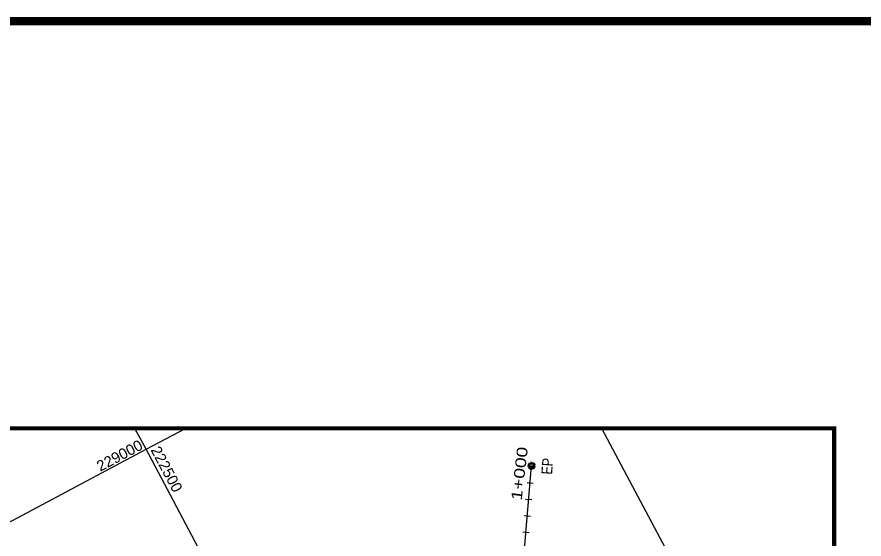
# Model space of a CAD drawing. Extents: x 226182 to 227023, y 224653 to 225247.
# Drawn here: x 226338.2 to 226543.7, y 225100.9 to 225227.6 of the extents above; entities that cross this region are included whole.
import ezdxf
from ezdxf.enums import TextEntityAlignment as Align

# ---------------------------------------------------------------- set-up
doc = ezdxf.new("R2010")
doc.units = 0
doc.header["$LTSCALE"] = 10
doc.header["$MEASUREMENT"] = 0
doc.layers.get('0').update_dxf_attribs({"linetype": 'CONTINUOUS'})
for name, color, linetype in [('CA-ALGN-CNTL', 2, 'CONTINUOUS'), ('CA-ALGN-IPLN', 1, 'CONTINUOUS'), ('CA-ALGN-IPSM', 2, 'CONTINUOUS'), ('CA-ALGN-STSM', 2, 'CONTINUOUS'), ('CA-ALGN-TEXT', 3, 'CONTINUOUS'), ('CV-GRID-BORD', 4, 'CONTINUOUS'), ('CV-GRID-LINE', 1, 'CONTINUOUS'), ('CV-GRID-TEXT', 4, 'CONTINUOUS'), ('CX-BORD', 3, 'CONTINUOUS'), ('CX-BORD-LIN1', 4, 'CONTINUOUS'), ('CX-BORD-LIN2', 3, 'CONTINUOUS'), ('CX-BORD-TEX2', 7, 'CONTINUOUS'), ('CX-BORD-TEX3', 6, 'CONTINUOUS')]:
    doc.layers.add(name, color=color, linetype=linetype)
doc.styles.add('GTXT', font='Dotum.ttf')
doc.styles.get("Standard").update_dxf_attribs({"font": 'Dotum.ttf'})
doc.styles.add('TB_TEXT', font='Dotum.ttf')
doc.styles.add('TB_WBTXT', font='Dotum.ttf')
doc.styles.add('TB_WMTXT', font='Dotum.ttf')

# ---------------------------------------------------------------- blocks, each defined once
blk = doc.blocks.new('CXBLKA1-KHCA1')
at = {"layer": 'CX-BORD-LIN1', "const_width": 2}
blk.add_lwpolyline([(796, -2.273736754432321e-12), (0, 0), (0, 553.9999999999995), (795.9999999999995, 553.9999999999995)], close=True, dxfattribs=at)
at = {"layer": 'CX-BORD-LIN1', "style": 'TB_TEXT'}
for tag, p in [('TR_RCON4', (342.3033138082337, 26.99999999999994)), ('TR_RCON3', (342.3033138082337, 21.00000000000105)), ('TR_RCON2', (342.3033138082337, 15.00000000000105)), ('TR_RCON1', (342.3033138082337, 8.999999999999943))]:
    blk.add_attdef(tag, text='', height=3.5, dxfattribs=at).set_placement(p, align=Align.MIDDLE_LEFT)
for tag, height, p in [('TR_DGN4', 3.5, (459.1184542177598, 26.99999999999993)), ('TR_CHK4', 3.5, (499.1184542177598, 26.99999999999993)), ('TR_RNUM4', 3, (285.105116618196, 26.63656332936284)), ('TR_RDAT4', 3.5, (317.5, 26.99999999999994)), ('TR_APP4', 3.5, (539.1184542177598, 27.00000000000016)), ('TR_RDAT3', 3.5, (317.5, 21.00000000000105)), ('TR_DGN3', 3.5, (459.1184542177598, 21.00000000000104)), ('TR_CHK3', 3.5, (499.1184542177598, 21.00000000000104)), ('TR_APP3', 3.5, (539.1184542177598, 21.00000000000126)), ('TR_RNUM3', 3, (285.105116618196, 20.63656332936395)), ('TR_RDAT2', 3.5, (317.5, 15.00000000000105)), ('TR_DGN2', 3.5, (459.1184542177598, 15.00000000000104)), ('TR_CHK2', 3.5, (499.1184542177598, 15.00000000000104)), ('TR_APP2', 3.5, (539.1184542177598, 15.00000000000126)), ('TR_RNUM2', 3, (285.105116618196, 14.63656332936395)), ('TR_RDAT1', 3.5, (317.5, 8.999999999999943)), ('TR_DGN1', 3.5, (459.1184542177598, 8.999999999999929)), ('TR_CHK1', 3.5, (499.1184542177598, 8.999999999999929)), ('TR_APP1', 3.5, (539.1184542177598, 9.000000000000156)), ('TR_RNUM1', 3, (285.105116618196, 8.636563329362843))]:
    blk.add_attdef(tag, text='', height=height, dxfattribs=at).set_placement(p, align=Align.MIDDLE_CENTER)
at = {"layer": 'CX-BORD-LIN2', "style": 'TB_TEXT'}
blk.add_attdef('TD_VERSION', text='', height=3, rotation=90, dxfattribs=at).set_placement((800.499999405456, 48.01489921212271), align=Align.MIDDLE_CENTER)
at = {"layer": 'CX-BORD-TEX2', "style": 'TB_WMTXT'}
for tag, height, p in [('TB_CNAME', 5, (15.34476638720071, 531.8324131479244)), ('TB_CSCOP', 4, (16.63456755316156, 523.8324131479244))]:
    blk.add_attdef(tag, text='', height=height, dxfattribs=at).set_placement(p, align=Align.BOTTOM_LEFT)
at = {"layer": 'CX-BORD-TEX2', "style": 'TB_WBTXT'}
for tag, height, p in [('TB_MTITIL', 10, (398, 533.326413560618)), ('TB_STITL', 7, (398, 518.326413560618))]:
    blk.add_attdef(tag, text='', height=height, dxfattribs=at).set_placement(p, align=Align.MIDDLE_CENTER)
at = {"layer": 'CX-BORD-TEX3', "style": 'TB_TEXT'}
for tag, height, p in [('TD_DCOMP', 4.5, (217.5, 24.99999999999931)), ('TD_CSECT', 4.5, (611, 24.99999999999896)), ('TD_DNAME_TOP', 4.5, (755, 24.99999999999912)), ('TD_DNAME_MAIN', 4.5, (755, 19.00715491911868)), ('TD_CCOMP', 4.5, (217.5, 14.99999999999931)), ('TD_HSCAL', 4.5, (626.6991483434026, 15.23515171695612)), ('TD_VSCAL', 4.5, (655.7793615572627, 15.23515171695612)), ('TD_DNAME_BOT', 3, (755, 13.65422715006187)), ('TD_CNAME', 4.5, (65, 5.752181573154171)), ('TD_FIELD', 4.5, (182.5, 5.52709622435755)), ('TD_CSTEP', 4.5, (253.2440000000001, 5.527096224357066)), ('TD_DWGCODE', 4.5, (641, 5.385823260720159)), ('TD_DWGNO', 4.5, (755, 5.385823260720144))]:
    blk.add_attdef(tag, text='', height=height, dxfattribs=at).set_placement(p, align=Align.MIDDLE_CENTER)
at = {"layer": 'CX-BORD-TEX3', "style": 'TB_TEXT', "width": 0.9}
blk.add_attdef('TD_CDIST', text='', height=4.5, dxfattribs=at).set_placement((656, 24.99999999999902), align=Align.MIDDLE_CENTER)
blk = doc.blocks.new('CASTAMS')
blk.add_line((0, -1.5), (0, 1.5))
at = {"style": 'GTXT', "flags": 1}
for tag, p in [('STA_DST', (0, -3.624746947281125)), ('XSEC_DAT', (0, -6.854719476030255))]:
    blk.add_attdef(tag, text='', height=2.5, dxfattribs=at).set_placement(p, align=Align.MIDDLE)
blk = doc.blocks.new('CASTAMM')
blk.add_line((0, -1.5), (0, 1.5))
blk.add_circle((0, 0), 1.3)
at = {"style": 'GTXT', "flags": 1}
for tag, p in [('STA_DST', (0, -3.624746947281125)), ('XSEC_DAT', (0, -6.854719476030255))]:
    blk.add_attdef(tag, text='', height=2.5, dxfattribs=at).set_placement(p, align=Align.MIDDLE)
blk = doc.blocks.new('CAIPMRK')
at = {"const_width": 0.1}
blk.add_lwpolyline([(-2, 0, -0.9999999999999999), (2, 0, -1)], format="xyb", close=True, dxfattribs=at)
blk.add_circle((0, 0), 1.5)

msp = doc.modelspace()

# ---------------------------------------------------------------- linework, layer by layer
at = {"layer": 'CA-ALGN-CNTL', "const_width": 0.2000000000000009}
msp.add_lwpolyline([(226461.5064960566, 225100.5765370317), (226461.5907208127, 225101.5729848087), (226461.6749447418, 225102.5694298809), (226461.7591694978, 225103.5658776578), (226461.8433942539, 225104.5623254348), (226461.9276199489, 225105.5587714459), (226462.011842939, 225106.555218284), (226462.0960686341, 225107.5516642951), (226462.1802933901, 225108.5481120721), (226462.2645163802, 225109.5445589101), (226462.3487420753, 225110.5410049212), (226462.4329668313, 225111.5374526982), (226462.5171925263, 225112.5338987093), (226462.6014155165, 225113.5303455474), (226462.6856412115, 225114.5267915584), (226462.7698659675, 225115.5232393354), (226462.8540907236, 225116.5196871124), (226462.9383146527, 225117.5161321846), (226463.0225394087, 225118.5125799616), (226463.0381075995, 225118.6967617083), (226463.0381083145, 225118.6967688838)], dxfattribs=at)
at = {"layer": 'CA-ALGN-IPLN'}
msp.add_lwpolyline([(226371.1783427584, 225014.4916975851), (226406.638053375, 225013.1766341716), (226494.2340172234, 224974.6868052721), (226457.6608784703, 225055.0797440515), (226463.0381083145, 225118.6967688838)], dxfattribs=at)
at = {"layer": 'CV-GRID-BORD', "const_width": 1.000000000000005}
msp.add_lwpolyline([(226237.5456081753, 224791.3764520305), (226536.439884192, 224791.7356254993), (226536.4398604836, 225127.7618458895), (226237.533097954, 225127.7618248001)], close=True, dxfattribs=at)
at = {"layer": 'CV-GRID-LINE', "linetype": 'Continuous'}
for p, q in [((226369.5513365724, 225122.6692282989), (226366.8435496692, 225127.7618339236)), ((226369.5513365724, 225122.6692282989), (226366.8435496692, 225127.7618339236)), ((226369.5513365724, 225122.6692282989), (226366.8435496692, 225127.7618339236)), ((226369.5513365724, 225122.6692282989), (226366.8435496692, 225127.7618339236)), ((226369.5513365724, 225122.6692282989), (226366.8435496692, 225127.7618339236)), ((226369.5513365724, 225122.6692282989), (226379.1291347485, 225127.7618347904)), ((226369.5513365724, 225122.6692282989), (226379.1291347485, 225127.7618347904)), ((226369.5513365724, 225122.6692282989), (226379.1291347485, 225127.7618347904)), ((226369.5513365724, 225122.6692282989), (226379.1291347485, 225127.7618347904)), ((226369.5513365724, 225122.6692282989), (226379.1291347485, 225127.7618347904)), ((226504.7932550542, 225081.3216348336), (226480.1005547381, 225127.7618419145)), ((226504.7932550542, 225081.3216348336), (226480.1005547381, 225127.7618419145)), ((226504.7932550542, 225081.3216348336), (226480.1005547381, 225127.7618419145)), ((226504.7932550542, 225081.3216348336), (226480.1005547381, 225127.7618419145)), ((226504.7932550542, 225081.3216348336), (226480.1005547381, 225127.7618419145)), ((226281.2565805989, 225075.7220657906), (226369.5513365724, 225122.6692282989)), ((226281.2565805989, 225075.7220657906), (226369.5513365724, 225122.6692282989)), ((226281.2565805989, 225075.7220657906), (226369.5513365724, 225122.6692282989)), ((226281.2565805989, 225075.7220657906), (226369.5513365724, 225122.6692282989)), ((226281.2565805989, 225075.7220657906), (226369.5513365724, 225122.6692282989)), ((226416.4984990807, 225034.3744723253), (226369.5513365724, 225122.6692282989)), ((226416.4984990807, 225034.3744723253), (226369.5513365724, 225122.6692282989)), ((226416.4984990807, 225034.3744723253), (226369.5513365724, 225122.6692282989)), ((226416.4984990807, 225034.3744723253), (226369.5513365724, 225122.6692282989)), ((226416.4984990807, 225034.3744723253), (226369.5513365724, 225122.6692282989))]:
    msp.add_line(p, q, dxfattribs=at)

# ---------------------------------------------------------------- block references
at = {"layer": 'CA-ALGN-IPSM', "xscale": 0.5, "yscale": 0.5}
msp.add_blockref('CAIPMRK', (226463.0381083145, 225118.696768884), dxfattribs=at)
at = {"layer": 'CA-ALGN-STSM', "xscale": 0.5, "yscale": 0.5, "zscale": 0.5}
for name, p, rotation in [('CASTAMM', (226463.0225394087, 225118.5125799616), 265.1685579982606), ('CASTAMM', (226463.0381075995, 225118.6967617084), 265.1685579953742), ('CASTAMS', (226462.685640742, 225114.5267924414), 265.1686382370689), ('CASTAMS', (226462.3487420753, 225110.5410049212), 265.1685579941066), ('CASTAMS', (226462.011843822, 225106.5552187535), 265.1685062232336), ('CASTAMS', (226461.6749451553, 225102.5694312333), 265.1685864636092)]:
    msp.add_blockref(name, p, dxfattribs=dict(at, rotation=rotation))
at = {"layer": 'CX-BORD'}
msp.add_blockref('CXBLKA1-KHCA1', (226207.4286733699, 224672.5691643718), dxfattribs=at)

# ---------------------------------------------------------------- texts
at = {"layer": 'CA-ALGN-TEXT'}
for s, rotation, width, p, p2 in [('     1+000', 83.18671164697977, 1.177567107013098, (226459.8572479996, 225103.7509552145), (226462.1706160532, 225123.1132466153)), ('EP', 86.05106049278774, 0.8708495804019547, (226468.0046361402, 225116.475077483), (226468.2801059133, 225120.4655807595))]:
    msp.add_text(s, height=2.600000000000012, rotation=rotation, dxfattribs=dict(at, width=width)).set_placement(p, p2, align=Align.FIT)
at = {"layer": 'CV-GRID-TEXT'}
for s, rotation, width, p, p2 in [('229000', 28.00000404228068, 0.9496198943440162, (226358.4149981817, 225117.2009591718), (226369.0103688986, 225122.8346186727)), ('229000', 28.00000404228068, 0.9496198943440162, (226358.4149981817, 225117.2009591718), (226369.0103688986, 225122.8346186727)), ('229000', 28.00000404228068, 0.9496198943440162, (226358.4149981817, 225117.2009591718), (226369.0103688986, 225122.8346186727)), ('229000', 28.00000404228068, 0.9496198943440162, (226358.4149981817, 225117.2009591718), (226369.0103688986, 225122.8346186727)), ('229000', 28.00000404228068, 0.9496198943440162, (226358.4149981817, 225117.2009591718), (226369.0103688986, 225122.8346186727)), ('222500', 298.0000040425261, 0.9496198943461788, (226370.564518761, 225122.5564842715), (226376.198178262, 225111.9611135547)), ('222500', 298.0000040425261, 0.9496198943461788, (226370.564518761, 225122.5564842715), (226376.198178262, 225111.9611135547)), ('222500', 298.0000040425261, 0.9496198943461788, (226370.564518761, 225122.5564842715), (226376.198178262, 225111.9611135547)), ('222500', 298.0000040425261, 0.9496198943461788, (226370.564518761, 225122.5564842715), (226376.198178262, 225111.9611135547)), ('222500', 298.0000040425261, 0.9496198943461788, (226370.564518761, 225122.5564842715), (226376.198178262, 225111.9611135547))]:
    msp.add_text(s, height=2.600000000000012, rotation=rotation, dxfattribs=dict(at, width=width)).set_placement(p, p2, align=Align.FIT)

doc.saveas('drawing.dxf')
